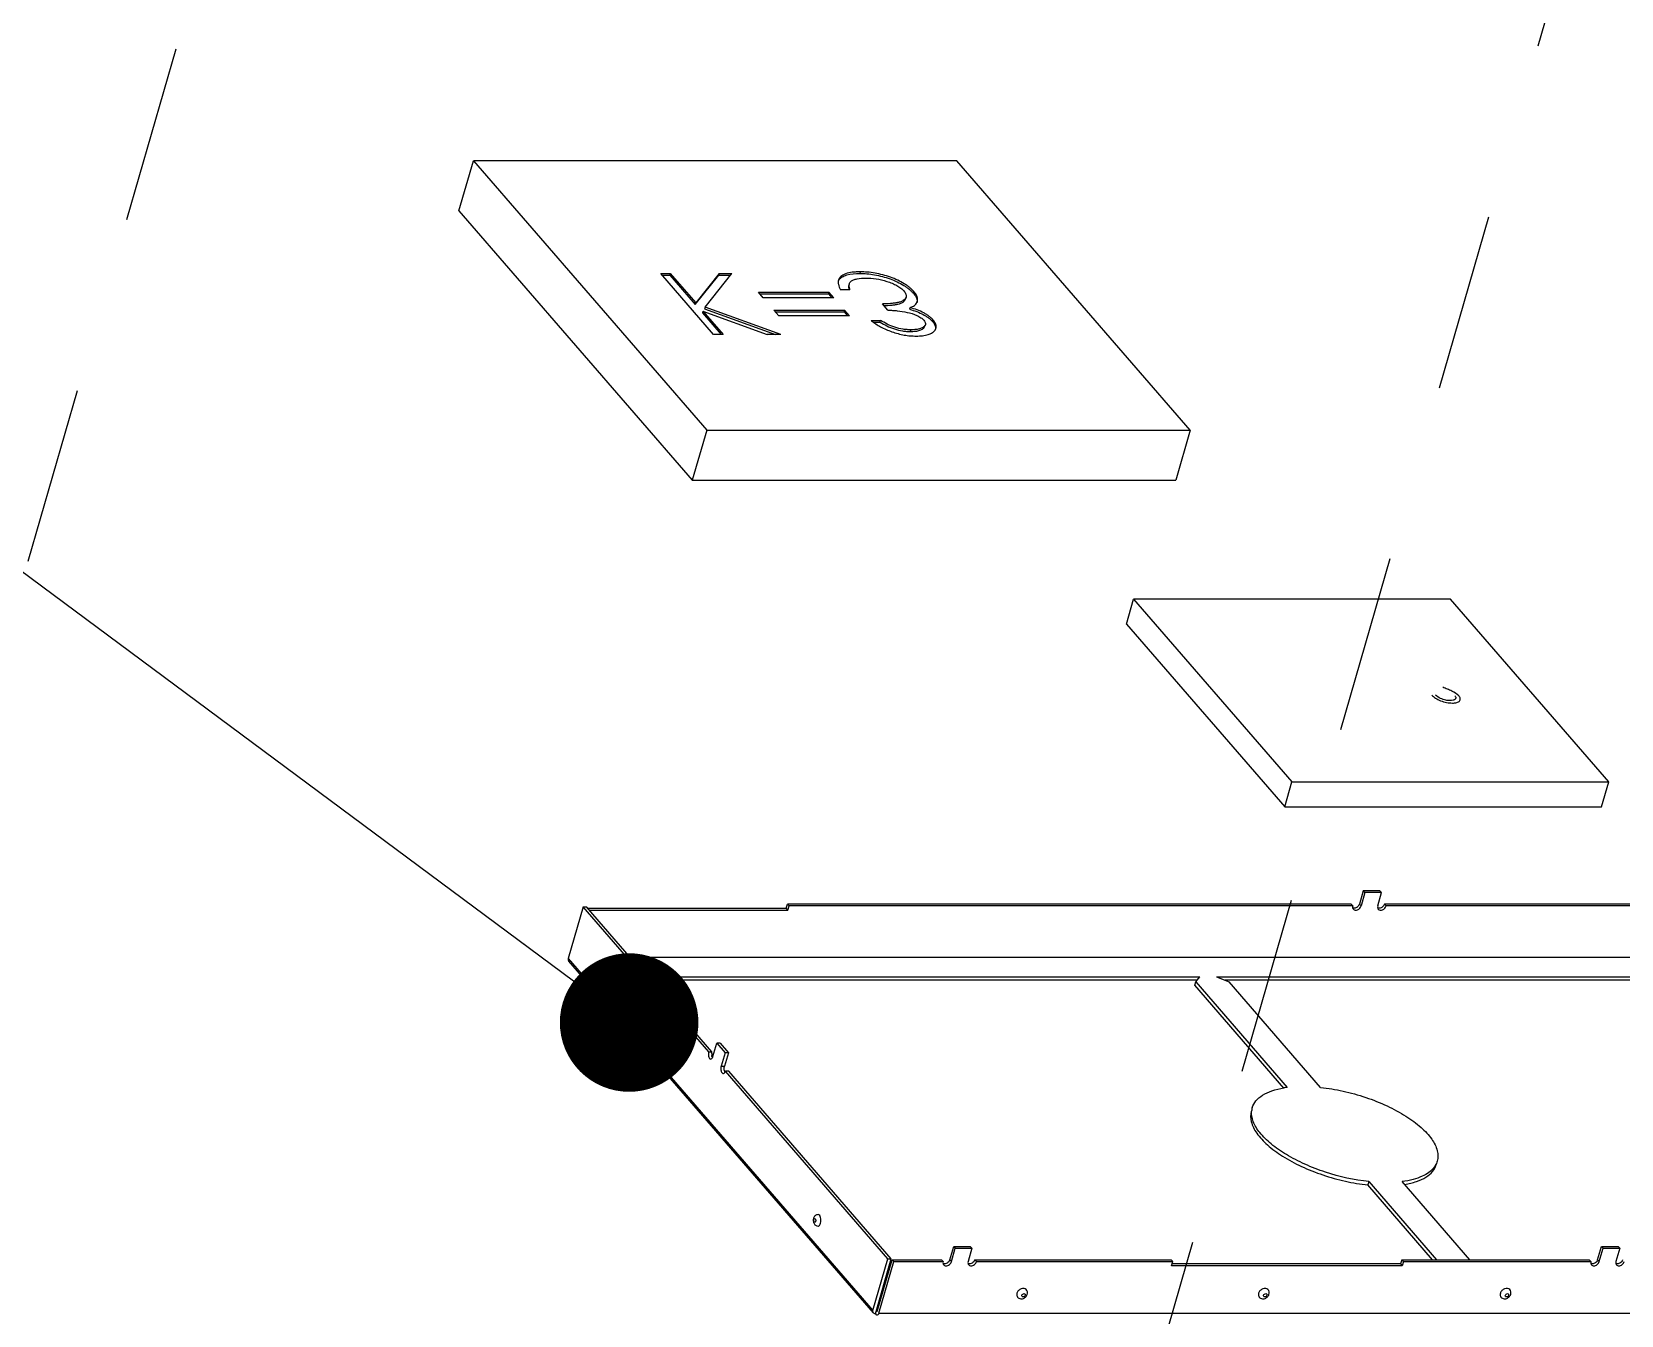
# Model space of a CAD drawing. Header units: millimetres. Extents: x -1 to 407, y -1 to 283.
# Drawn here: x 169.33 to 189.97, y 161.32 to 177.99 of the extents above; entities that cross this region are included whole.
import ezdxf

# ---------------------------------------------------------------- set-up
doc = ezdxf.new("R2010")
doc.units = ezdxf.units.MM
doc.header["$LTSCALE"] = 23.1
doc.linetypes.add('DASHED', pattern=[0.2, 0.1, -0.1])
doc.layers.get('0').update_dxf_attribs({"linetype": 'CONTINUOUS'})
doc.layers.add('001-PCB', color=7, linetype='CONTINUOUS')
doc.layers.add('0015-THERMAL-PAD', color=7, linetype='CONTINUOUS')
doc.styles.get("Standard").update_dxf_attribs({"font": 'txt', "width": 0.6})
doc.dimstyles.get("Standard").update_dxf_attribs({"dimtxt": 2.5, "dimasz": 1.8, "dimexe": 0.05, "dimexo": 0.0625, "dimtad": 1, "dimzin": 0, "dimdsep": 46, "dimtxsty": 'Standard', "dimcen": 0.09, "dimadec": 0, "dimazin": 0, "dimtol": 1, "dimtp": 0.01, "dimtm": 0.01, "dimtfac": 1, "dimtofl": 0, "dimtmove": 0, "dimatfit": 3, "dimfxl": 1, "dimtolj": 1, "dimtzin": 0, "dimarcsym": 0})

msp = doc.modelspace()

# ---------------------------------------------------------------- linework, layer by layer
at = {"color": 4, "linetype": 'DASHED'}
for p, q in [((167.997, 166.673), (176.604, 196.487)), ((181.204, 151.173), (189.915, 181.35))]:
    msp.add_line(p, q, dxfattribs=at)
at = {"layer": '001-PCB', "color": 7, "linetype": 'Continuous'}
for p, q in [((186.62, 166.833), (186.57, 166.66)), ((186.642, 166.808), (186.592, 166.635)), ((186.642, 166.808), (186.62, 166.833)), ((186.837, 166.833), (186.62, 166.833)), ((186.858, 166.808), (186.642, 166.808)), ((186.808, 166.635), (186.858, 166.808)), ((186.858, 166.808), (186.837, 166.833)), ((176.488, 166.622), (176.295, 165.951)), ((176.488, 166.622), (176.532, 166.622)), ((178.118, 164.74), (176.488, 166.622)), ((178.161, 164.74), (176.532, 166.622)), ((176.546, 166.606), (179.125, 166.606)), ((179.125, 166.606), (179.14, 166.66)), ((179.147, 166.581), (179.125, 166.606)), ((186.462, 166.66), (179.14, 166.66)), ((179.162, 166.635), (179.14, 166.66)), ((179.147, 166.581), (179.162, 166.635)), ((186.484, 166.635), (179.162, 166.635)), ((186.484, 166.635), (186.462, 166.66)), ((186.57, 166.66), (186.592, 166.635)), ((186.895, 166.66), (186.917, 166.635)), ((192.624, 166.66), (186.895, 166.66)), ((192.645, 166.635), (186.917, 166.635)), ((176.568, 166.581), (179.147, 166.581)), ((176.295, 165.951), (180.252, 161.382)), ((180.257, 161.349), (176.3, 165.918)), ((192.452, 165.964), (177.102, 165.964)), ((177.319, 165.714), (184.498, 165.714)), ((184.46, 165.67), (177.356, 165.67)), ((184.431, 165.608), (184.443, 165.651)), ((185.59, 164.27), (184.431, 165.608)), ((184.443, 165.651), (184.498, 165.714)), ((184.443, 165.651), (185.632, 164.279)), ((184.714, 165.714), (184.876, 165.651)), ((184.714, 165.714), (192.019, 165.714)), ((192.006, 165.67), (184.827, 165.67)), ((186.065, 164.279), (184.876, 165.651)), ((178.118, 164.74), (178.161, 164.74)), ((178.172, 164.678), (178.222, 164.851)), ((178.266, 164.851), (178.222, 164.851)), ((178.222, 164.851), (178.331, 164.726)), ((178.266, 164.851), (178.374, 164.726)), ((178.166, 164.665), (178.164, 164.671)), ((178.164, 164.659), (178.167, 164.665)), ((178.331, 164.726), (178.281, 164.553)), ((178.281, 164.553), (178.324, 164.553)), ((178.374, 164.726), (178.324, 164.553)), ((178.374, 164.726), (178.331, 164.726)), ((178.329, 164.477), (178.326, 164.484)), ((178.327, 164.472), (178.33, 164.477)), ((178.378, 164.49), (178.335, 164.49)), ((180.446, 162.053), (178.335, 164.49)), ((180.489, 162.053), (178.378, 164.49)), ((186.693, 163.054), (186.68, 163.011)), ((187.521, 162.04), (186.68, 163.011)), ((186.693, 163.054), (187.571, 162.04)), ((188.004, 162.04), (187.126, 163.054)), ((180.252, 161.382), (180.446, 162.053)), ((180.283, 161.338), (180.489, 162.053)), ((180.446, 162.053), (180.489, 162.053)), ((181.25, 162.04), (181.3, 162.213)), ((181.271, 162.015), (181.321, 162.188)), ((181.3, 162.213), (181.516, 162.213)), ((181.3, 162.213), (181.321, 162.188)), ((181.321, 162.188), (181.538, 162.188)), ((181.538, 162.188), (181.488, 162.015)), ((181.516, 162.213), (181.538, 162.188)), ((189.663, 162.04), (189.713, 162.213)), ((189.685, 162.015), (189.735, 162.188)), ((189.713, 162.213), (189.93, 162.213)), ((189.713, 162.213), (189.735, 162.188)), ((189.735, 162.188), (189.952, 162.188)), ((189.952, 162.188), (189.902, 162.015)), ((189.93, 162.213), (189.952, 162.188)), ((180.306, 161.369), (180.5, 162.04)), ((180.328, 161.344), (180.521, 162.015)), ((180.5, 162.04), (181.142, 162.04)), ((180.521, 162.015), (180.5, 162.04)), ((180.521, 162.015), (181.163, 162.015)), ((181.163, 162.015), (181.142, 162.04)), ((181.25, 162.04), (181.271, 162.015)), ((181.575, 162.04), (184.125, 162.04)), ((181.575, 162.04), (181.596, 162.015)), ((181.596, 162.015), (184.147, 162.015)), ((184.125, 162.04), (184.147, 162.015)), ((184.131, 161.961), (184.147, 162.015)), ((187.126, 161.961), (184.131, 161.961)), ((187.104, 161.986), (184.139, 161.986)), ((187.12, 162.04), (187.104, 161.986)), ((187.104, 161.986), (187.126, 161.961)), ((187.12, 162.04), (189.555, 162.04)), ((187.12, 162.04), (187.141, 162.015)), ((187.141, 162.015), (187.126, 161.961)), ((187.141, 162.015), (189.577, 162.015)), ((189.577, 162.015), (189.555, 162.04)), ((189.663, 162.04), (189.685, 162.015)), ((180.414, 161.744), (180.403, 161.757)), ((180.283, 161.338), (180.294, 161.326)), ((180.295, 161.382), (180.306, 161.369)), ((180.328, 161.344), (196.452, 161.344))]:
    msp.add_line(p, q, dxfattribs=at)
for centre, radius, start, end in [((177.191, 165.301), 0.096, 182.3339, 190.8071), ((178.28, 164.709), 0.123, 176.2777, 187.5698), ((185.788, 163.078), 1.211, 98.5044, 99.5839), ((185.797, 163.019), 1.271, 97.4731, 98.5049), ((185.406, 163.947), 0.238, 163.9471, 174.3165), ((179.573, 162.551), 0.096, 182.3339, 190.8071), ((181.197, 161.997), 0.0351, 215.8798, 220.837), ((181.521, 161.997), 0.0351, 215.8798, 220.837), ((189.61, 161.997), 0.0351, 215.8798, 220.837), ((189.935, 161.997), 0.0351, 215.8798, 220.837)]:
    msp.add_arc(centre, radius, start, end, dxfattribs=at)
for points in [[(186.484, 166.635), (186.482, 166.627), (186.481, 166.619), (186.482, 166.611)], [(186.482, 166.611), (186.484, 166.605), (186.486, 166.599), (186.491, 166.594)], [(186.808, 166.635), (186.806, 166.627), (186.806, 166.619), (186.807, 166.611)], [(186.807, 166.611), (186.808, 166.605), (186.811, 166.599), (186.815, 166.594)], [(186.862, 166.617), (186.855, 166.613), (186.847, 166.609), (186.838, 166.607)], [(177.099, 165.328), (177.096, 165.318), (177.095, 165.307), (177.095, 165.297)], [(177.097, 165.283), (177.098, 165.278), (177.099, 165.272), (177.101, 165.267)], [(177.125, 165.289), (177.124, 165.285), (177.123, 165.282), (177.12, 165.279)], [(177.125, 165.314), (177.126, 165.31), (177.127, 165.306), (177.127, 165.301)], [(177.127, 165.301), (177.127, 165.297), (177.126, 165.293), (177.125, 165.289)], [(178.158, 164.717), (178.158, 164.725), (178.159, 164.733), (178.161, 164.74)], [(178.164, 164.671), (178.161, 164.678), (178.159, 164.686), (178.158, 164.693)], [(178.167, 164.665), (178.169, 164.669), (178.171, 164.673), (178.172, 164.678)], [(178.326, 164.484), (178.323, 164.491), (178.322, 164.498), (178.321, 164.505)], [(178.33, 164.477), (178.332, 164.481), (178.333, 164.486), (178.335, 164.49)], [(179.48, 162.578), (179.477, 162.568), (179.476, 162.557), (179.477, 162.547)], [(179.478, 162.533), (179.479, 162.528), (179.481, 162.522), (179.483, 162.517)], [(179.507, 162.539), (179.506, 162.535), (179.504, 162.532), (179.502, 162.529)], [(179.507, 162.564), (179.508, 162.56), (179.508, 162.556), (179.508, 162.551)], [(179.508, 162.551), (179.508, 162.547), (179.508, 162.543), (179.507, 162.539)], [(181.163, 162.015), (181.161, 162.007), (181.16, 161.998), (181.162, 161.989)], [(181.162, 161.989), (181.163, 161.985), (181.165, 161.981), (181.168, 161.977)], [(181.18, 161.986), (181.174, 161.986), (181.168, 161.987), (181.163, 161.989)], [(181.17, 161.974), (181.173, 161.971), (181.178, 161.967), (181.182, 161.965)], [(181.202, 161.99), (181.195, 161.988), (181.188, 161.986), (181.18, 161.986)], [(181.182, 161.965), (181.188, 161.962), (181.195, 161.961), (181.202, 161.961)], [(181.488, 162.015), (181.486, 162.007), (181.485, 161.998), (181.487, 161.989)], [(181.487, 161.989), (181.488, 161.985), (181.49, 161.981), (181.493, 161.977)], [(181.505, 161.986), (181.499, 161.986), (181.493, 161.987), (181.488, 161.989)], [(181.495, 161.974), (181.498, 161.971), (181.502, 161.967), (181.507, 161.965)], [(181.527, 161.99), (181.52, 161.988), (181.512, 161.986), (181.505, 161.986)], [(181.507, 161.965), (181.513, 161.962), (181.52, 161.961), (181.526, 161.961)], [(189.577, 162.015), (189.574, 162.007), (189.574, 161.998), (189.576, 161.989)], [(189.594, 161.986), (189.588, 161.986), (189.582, 161.987), (189.576, 161.989)], [(189.576, 161.989), (189.577, 161.985), (189.579, 161.981), (189.582, 161.977)], [(189.584, 161.974), (189.587, 161.971), (189.591, 161.967), (189.596, 161.965)], [(189.616, 161.99), (189.609, 161.988), (189.601, 161.986), (189.594, 161.986)], [(189.596, 161.965), (189.602, 161.962), (189.609, 161.961), (189.615, 161.961)], [(189.902, 162.015), (189.899, 162.007), (189.899, 161.998), (189.901, 161.989)], [(189.918, 161.986), (189.913, 161.986), (189.907, 161.987), (189.901, 161.989)], [(189.901, 161.989), (189.902, 161.985), (189.904, 161.981), (189.907, 161.977)], [(189.908, 161.974), (189.912, 161.971), (189.916, 161.967), (189.92, 161.965)], [(189.941, 161.99), (189.934, 161.988), (189.926, 161.986), (189.918, 161.986)], [(189.92, 161.965), (189.927, 161.962), (189.933, 161.961), (189.94, 161.961)], [(182.217, 161.542), (182.229, 161.548), (182.239, 161.558), (182.247, 161.57)], [(182.247, 161.57), (182.251, 161.576), (182.254, 161.583), (182.256, 161.59)], [(185.356, 161.542), (185.368, 161.548), (185.379, 161.558), (185.386, 161.57)], [(185.386, 161.57), (185.39, 161.576), (185.393, 161.583), (185.395, 161.59)], [(188.495, 161.542), (188.507, 161.548), (188.518, 161.558), (188.525, 161.57)], [(188.525, 161.57), (188.529, 161.576), (188.533, 161.583), (188.535, 161.59)], [(180.267, 161.342), (180.263, 161.343), (180.26, 161.346), (180.257, 161.349)], [(180.283, 161.338), (180.277, 161.338), (180.272, 161.339), (180.267, 161.342)]]:
    msp.add_open_spline(points, degree=3, dxfattribs=at)
for points, knots in [([(186.538, 166.617), (186.533, 166.615), (186.516, 166.606), (186.494, 166.604), (186.482, 166.61)], [0, 0, 0, 0, 0.277158, 1, 1, 1, 1]), ([(186.491, 166.594), (186.497, 166.587), (186.516, 166.578), (186.548, 166.584), (186.576, 166.604), (186.589, 166.624), (186.592, 166.635)], [0, 0, 0, 0, 0.212796, 0.461019, 0.735067, 1, 1, 1, 1]), ([(186.57, 166.66), (186.569, 166.656), (186.562, 166.639), (186.549, 166.625), (186.538, 166.617)], [0, 0, 0, 0, 0.239582, 1, 1, 1, 1]), ([(186.838, 166.607), (186.835, 166.607), (186.825, 166.605), (186.814, 166.606), (186.807, 166.61)], [0, 0, 0, 0, 0.267913, 1, 1, 1, 1]), ([(186.815, 166.594), (186.821, 166.587), (186.841, 166.578), (186.873, 166.584), (186.901, 166.604), (186.914, 166.624), (186.917, 166.635)], [0, 0, 0, 0, 0.212796, 0.461019, 0.735067, 1, 1, 1, 1]), ([(186.895, 166.66), (186.894, 166.656), (186.887, 166.639), (186.874, 166.625), (186.862, 166.617)], [0, 0, 0, 0, 0.239582, 1, 1, 1, 1]), ([(176.295, 165.951), (176.294, 165.948), (176.291, 165.937), (176.295, 165.925), (176.3, 165.919)], [0, 0, 0, 0, 0.275127, 1, 1, 1, 1]), ([(177.157, 165.376), (177.144, 165.376), (177.116, 165.365), (177.102, 165.34), (177.099, 165.328)], [0, 0, 0, 0, 0.50033, 1, 1, 1, 1]), ([(177.19, 165.264), (177.193, 165.276), (177.196, 165.302), (177.193, 165.341), (177.174, 165.376), (177.157, 165.376)], [0, 0, 0, 0, 0.3021, 0.604025, 1, 1, 1, 1]), ([(177.108, 165.279), (177.104, 165.284), (177.101, 165.296), (177.102, 165.308), (177.103, 165.314)], [0, 0, 0, 0, 0.460398, 1, 1, 1, 1]), ([(177.101, 165.267), (177.106, 165.256), (177.12, 165.235), (177.145, 165.226), (177.157, 165.226)], [0, 0, 0, 0, 0.498589, 1, 1, 1, 1]), ([(177.103, 165.314), (177.105, 165.319), (177.114, 165.333), (177.123, 165.319), (177.125, 165.314)], [0, 0, 0, 0, 0.501114, 1, 1, 1, 1]), ([(177.12, 165.279), (177.119, 165.278), (177.114, 165.275), (177.109, 165.278), (177.108, 165.279)], [0, 0, 0, 0, 0.499863, 1, 1, 1, 1]), ([(177.157, 165.226), (177.161, 165.226), (177.178, 165.231), (177.186, 165.25), (177.19, 165.264)], [0, 0, 0, 0, 0.193914, 1, 1, 1, 1]), ([(178.118, 164.74), (178.114, 164.725), (178.112, 164.695), (178.121, 164.665), (178.13, 164.655)], [0, 0, 0, 0, 0.539017, 1, 1, 1, 1]), ([(178.13, 164.655), (178.131, 164.654), (178.135, 164.649), (178.141, 164.647), (178.145, 164.647)], [0, 0, 0, 0, 0.284683, 1, 1, 1, 1]), ([(178.145, 164.647), (178.147, 164.647), (178.155, 164.648), (178.161, 164.654), (178.164, 164.659)], [0, 0, 0, 0, 0.218812, 1, 1, 1, 1]), ([(178.281, 164.553), (178.276, 164.538), (178.275, 164.508), (178.283, 164.478), (178.292, 164.467)], [0, 0, 0, 0, 0.539017, 1, 1, 1, 1]), ([(178.321, 164.505), (178.319, 164.517), (178.319, 164.534), (178.323, 164.549), (178.324, 164.553)], [0, 0, 0, 0, 0.760598, 1, 1, 1, 1]), ([(178.292, 164.467), (178.293, 164.466), (178.297, 164.462), (178.303, 164.459), (178.308, 164.459)], [0, 0, 0, 0, 0.284683, 1, 1, 1, 1]), ([(178.308, 164.459), (178.309, 164.459), (178.317, 164.46), (178.323, 164.467), (178.327, 164.472)], [0, 0, 0, 0, 0.218812, 1, 1, 1, 1]), ([(185.178, 164.013), (185.187, 164.045), (185.223, 164.11), (185.315, 164.185), (185.439, 164.241), (185.535, 164.263), (185.587, 164.272)], [0, 0, 0, 0, 0.198683, 0.422846, 0.688125, 1, 1, 1, 1]), ([(186.065, 164.279), (186.163, 164.268), (186.361, 164.235), (186.651, 164.154), (186.925, 164.045), (187.168, 163.915), (187.365, 163.772), (187.508, 163.621), (187.589, 163.469), (187.592, 163.363), (187.58, 163.32)], [0, 0, 0, 0, 0.153459, 0.311313, 0.465979, 0.610131, 0.737552, 0.844114, 0.929457, 1, 1, 1, 1]), ([(185.165, 163.97), (185.153, 163.926), (185.156, 163.82), (185.237, 163.668), (185.38, 163.518), (185.578, 163.374), (185.82, 163.244), (186.094, 163.136), (186.384, 163.055), (186.582, 163.021), (186.68, 163.011)], [0, 0, 0, 0, 0.070543, 0.155887, 0.262449, 0.389869, 0.53402, 0.688686, 0.846541, 1, 1, 1, 1]), ([(186.693, 163.054), (186.502, 163.074), (186.218, 163.138), (185.864, 163.274), (185.626, 163.396), (185.428, 163.532), (185.279, 163.676), (185.185, 163.821), (185.165, 163.925), (185.17, 163.971)], [0, 0, 0, 0, 0.304957, 0.45743, 0.600792, 0.729233, 0.838581, 0.927553, 1, 1, 1, 1]), ([(187.58, 163.32), (187.574, 163.3), (187.563, 163.275), (187.548, 163.252), (187.544, 163.246)], [0, 0, 0, 0, 0.744489, 1, 1, 1, 1]), ([(187.544, 163.246), (187.505, 163.191), (187.41, 163.127), (187.262, 163.077), (187.173, 163.06), (187.126, 163.054)], [0, 0, 0, 0, 0.428158, 0.695488, 1, 1, 1, 1]), ([(187.158, 163.017), (187.21, 163.026), (187.306, 163.049), (187.431, 163.105), (187.522, 163.179), (187.558, 163.244), (187.567, 163.276)], [0, 0, 0, 0, 0.311873, 0.577153, 0.801316, 1, 1, 1, 1]), ([(179.539, 162.626), (179.526, 162.626), (179.498, 162.615), (179.484, 162.59), (179.48, 162.578)], [0, 0, 0, 0, 0.50033, 1, 1, 1, 1]), ([(179.49, 162.529), (179.486, 162.534), (179.483, 162.546), (179.483, 162.558), (179.485, 162.564)], [0, 0, 0, 0, 0.460398, 1, 1, 1, 1]), ([(179.483, 162.517), (179.487, 162.506), (179.502, 162.485), (179.527, 162.476), (179.539, 162.476)], [0, 0, 0, 0, 0.498589, 1, 1, 1, 1]), ([(179.485, 162.564), (179.486, 162.569), (179.496, 162.583), (179.505, 162.569), (179.507, 162.564)], [0, 0, 0, 0, 0.501114, 1, 1, 1, 1]), ([(179.502, 162.529), (179.5, 162.528), (179.496, 162.525), (179.491, 162.528), (179.49, 162.529)], [0, 0, 0, 0, 0.499863, 1, 1, 1, 1]), ([(179.571, 162.514), (179.575, 162.526), (179.578, 162.552), (179.574, 162.591), (179.556, 162.626), (179.539, 162.626)], [0, 0, 0, 0, 0.3021, 0.604025, 1, 1, 1, 1]), ([(179.539, 162.476), (179.542, 162.476), (179.56, 162.481), (179.568, 162.5), (179.571, 162.514)], [0, 0, 0, 0, 0.193914, 1, 1, 1, 1]), ([(181.25, 162.04), (181.248, 162.035), (181.239, 162.013), (181.219, 161.997), (181.202, 161.99)], [0, 0, 0, 0, 0.242756, 1, 1, 1, 1]), ([(181.202, 161.961), (181.217, 161.961), (181.248, 161.974), (181.267, 162), (181.271, 162.015)], [0, 0, 0, 0, 0.494087, 1, 1, 1, 1]), ([(181.526, 161.961), (181.542, 161.961), (181.572, 161.974), (181.592, 162), (181.596, 162.015)], [0, 0, 0, 0, 0.494087, 1, 1, 1, 1]), ([(181.575, 162.04), (181.573, 162.035), (181.563, 162.013), (181.544, 161.997), (181.527, 161.99)], [0, 0, 0, 0, 0.242756, 1, 1, 1, 1]), ([(189.615, 161.961), (189.631, 161.961), (189.661, 161.974), (189.681, 162), (189.685, 162.015)], [0, 0, 0, 0, 0.494087, 1, 1, 1, 1]), ([(189.663, 162.04), (189.662, 162.035), (189.652, 162.013), (189.632, 161.997), (189.616, 161.99)], [0, 0, 0, 0, 0.242756, 1, 1, 1, 1]), ([(189.94, 161.961), (189.955, 161.961), (189.986, 161.974), (190.006, 162), (190.01, 162.015)], [0, 0, 0, 0, 0.494087, 1, 1, 1, 1]), ([(189.988, 162.04), (189.987, 162.035), (189.977, 162.013), (189.957, 161.997), (189.941, 161.99)], [0, 0, 0, 0, 0.242756, 1, 1, 1, 1]), ([(182.243, 161.653), (182.236, 161.661), (182.212, 161.672), (182.174, 161.665), (182.14, 161.641), (182.125, 161.617), (182.121, 161.604)], [0, 0, 0, 0, 0.21281, 0.460999, 0.735116, 1, 1, 1, 1]), ([(182.256, 161.59), (182.259, 161.601), (182.26, 161.624), (182.25, 161.645), (182.243, 161.653)], [0, 0, 0, 0, 0.500979, 1, 1, 1, 1]), ([(185.382, 161.653), (185.375, 161.661), (185.352, 161.672), (185.313, 161.665), (185.279, 161.641), (185.264, 161.617), (185.261, 161.604)], [0, 0, 0, 0, 0.21281, 0.460999, 0.735116, 1, 1, 1, 1]), ([(185.395, 161.59), (185.398, 161.601), (185.4, 161.624), (185.39, 161.645), (185.382, 161.653)], [0, 0, 0, 0, 0.500979, 1, 1, 1, 1]), ([(188.522, 161.653), (188.515, 161.661), (188.491, 161.672), (188.453, 161.665), (188.419, 161.641), (188.404, 161.617), (188.4, 161.604)], [0, 0, 0, 0, 0.21281, 0.460999, 0.735116, 1, 1, 1, 1]), ([(188.535, 161.59), (188.538, 161.601), (188.539, 161.624), (188.529, 161.645), (188.522, 161.653)], [0, 0, 0, 0, 0.500979, 1, 1, 1, 1]), ([(182.121, 161.604), (182.119, 161.595), (182.117, 161.578), (182.124, 161.561), (182.13, 161.555)], [0, 0, 0, 0, 0.526567, 1, 1, 1, 1]), ([(182.13, 161.555), (182.14, 161.543), (182.17, 161.527), (182.203, 161.534), (182.217, 161.542)], [0, 0, 0, 0, 0.496792, 1, 1, 1, 1]), ([(182.23, 161.579), (182.228, 161.573), (182.22, 161.562), (182.203, 161.555), (182.186, 161.562), (182.185, 161.574), (182.186, 161.579)], [0, 0, 0, 0, 0.278072, 0.549468, 0.770703, 1, 1, 1, 1]), ([(182.186, 161.579), (182.188, 161.585), (182.196, 161.595), (182.213, 161.603), (182.23, 161.596), (182.231, 161.584), (182.23, 161.579)], [0, 0, 0, 0, 0.278072, 0.549468, 0.770703, 1, 1, 1, 1]), ([(185.261, 161.604), (185.258, 161.595), (185.256, 161.578), (185.264, 161.561), (185.269, 161.555)], [0, 0, 0, 0, 0.526567, 1, 1, 1, 1]), ([(185.269, 161.555), (185.279, 161.543), (185.309, 161.527), (185.342, 161.534), (185.356, 161.542)], [0, 0, 0, 0, 0.496792, 1, 1, 1, 1]), ([(185.369, 161.579), (185.367, 161.573), (185.359, 161.562), (185.343, 161.555), (185.325, 161.562), (185.324, 161.574), (185.326, 161.579)], [0, 0, 0, 0, 0.278072, 0.549468, 0.770703, 1, 1, 1, 1]), ([(185.326, 161.579), (185.327, 161.585), (185.335, 161.595), (185.352, 161.603), (185.37, 161.596), (185.37, 161.584), (185.369, 161.579)], [0, 0, 0, 0, 0.278072, 0.549468, 0.770703, 1, 1, 1, 1]), ([(188.4, 161.604), (188.398, 161.595), (188.396, 161.578), (188.403, 161.561), (188.408, 161.555)], [0, 0, 0, 0, 0.526567, 1, 1, 1, 1]), ([(188.408, 161.555), (188.418, 161.543), (188.449, 161.527), (188.482, 161.534), (188.495, 161.542)], [0, 0, 0, 0, 0.496792, 1, 1, 1, 1]), ([(188.508, 161.579), (188.507, 161.573), (188.499, 161.562), (188.482, 161.555), (188.464, 161.562), (188.464, 161.574), (188.465, 161.579)], [0, 0, 0, 0, 0.278072, 0.549468, 0.770703, 1, 1, 1, 1]), ([(188.465, 161.579), (188.467, 161.585), (188.475, 161.595), (188.491, 161.603), (188.509, 161.596), (188.51, 161.584), (188.508, 161.579)], [0, 0, 0, 0, 0.278072, 0.549468, 0.770703, 1, 1, 1, 1]), ([(180.257, 161.349), (180.256, 161.351), (180.249, 161.361), (180.25, 161.373), (180.252, 161.382)], [0, 0, 0, 0, 0.236479, 1, 1, 1, 1]), ([(180.306, 161.319), (180.303, 161.319), (180.298, 161.321), (180.294, 161.325), (180.294, 161.326)], [0, 0, 0, 0, 0.715317, 1, 1, 1, 1]), ([(180.328, 161.344), (180.327, 161.341), (180.323, 161.33), (180.314, 161.319), (180.306, 161.319)], [0, 0, 0, 0, 0.325485, 1, 1, 1, 1])]:
    msp.add_open_spline(points, degree=3, knots=knots, dxfattribs=at)
at = {"layer": '0015-THERMAL-PAD', "color": 7, "linetype": 'Continuous'}
for p, q in [((174.874, 175.666), (175.062, 176.315)), ((175.062, 176.315), (178.093, 172.815)), ((181.34, 176.315), (175.062, 176.315)), ((184.371, 172.815), (181.34, 176.315)), ((174.874, 175.666), (177.905, 172.166)), ((178.182, 174.058), (177.495, 174.852)), ((177.495, 174.852), (177.618, 174.852)), ((177.618, 174.852), (177.612, 174.83)), ((177.618, 174.852), (177.95, 174.468)), ((178.256, 174.852), (177.95, 174.468)), ((178.071, 174.414), (178.42, 174.852)), ((178.256, 174.852), (178.249, 174.83)), ((178.256, 174.852), (178.42, 174.852)), ((180.086, 174.872), (180.08, 174.85)), ((177.513, 174.83), (177.612, 174.83)), ((177.612, 174.83), (177.944, 174.447)), ((177.944, 174.447), (178.249, 174.83)), ((178.249, 174.83), (178.403, 174.83)), ((179.939, 174.694), (179.945, 174.716)), ((177.95, 174.468), (177.944, 174.447)), ((178.825, 174.536), (178.764, 174.607)), ((178.764, 174.607), (179.68, 174.607)), ((178.782, 174.586), (179.674, 174.586)), ((179.742, 174.536), (178.825, 174.536)), ((179.68, 174.607), (179.674, 174.586)), ((179.674, 174.586), (179.717, 174.536)), ((179.68, 174.607), (179.742, 174.536)), ((179.953, 174.638), (179.83, 174.638)), ((180.447, 174.373), (180.376, 174.455)), ((180.681, 174.542), (180.674, 174.521)), ((180.783, 174.616), (180.777, 174.594)), ((180.823, 174.475), (180.828, 174.488)), ((178.044, 174.36), (178.037, 174.338)), ((178.037, 174.338), (178.28, 174.058)), ((178.044, 174.36), (178.879, 174.058)), ((178.044, 174.36), (178.305, 174.058)), ((178.071, 174.414), (178.064, 174.392)), ((178.064, 174.392), (178.988, 174.058)), ((179.055, 174.058), (178.071, 174.414)), ((179.028, 174.302), (178.966, 174.373)), ((178.966, 174.373), (179.883, 174.373)), ((178.985, 174.352), (179.877, 174.352)), ((179.945, 174.302), (179.028, 174.302)), ((179.883, 174.373), (179.877, 174.352)), ((179.877, 174.352), (179.92, 174.302)), ((179.883, 174.373), (179.945, 174.302)), ((180.227, 174.241), (180.35, 174.241)), ((180.227, 174.241), (180.232, 174.236)), ((180.344, 174.219), (180.35, 174.241)), ((180.733, 174.407), (180.727, 174.385)), ((181.035, 174.244), (181.029, 174.222)), ((178.305, 174.058), (178.182, 174.058)), ((179.055, 174.058), (178.879, 174.058)), ((180.257, 174.219), (180.344, 174.219)), ((180.743, 174.119), (180.737, 174.097)), ((180.932, 174.186), (180.926, 174.164)), ((178.093, 172.815), (177.905, 172.166)), ((178.093, 172.815), (184.371, 172.815)), ((184.371, 172.815), (184.184, 172.166)), ((177.905, 172.166), (184.184, 172.166)), ((183.544, 170.297), (183.637, 170.622)), ((183.637, 170.622), (185.694, 168.247)), ((187.751, 170.622), (183.637, 170.622)), ((189.808, 168.247), (187.751, 170.622)), ((183.544, 170.297), (185.6, 167.922)), ((185.6, 167.922), (185.694, 168.247)), ((185.694, 168.247), (189.808, 168.247)), ((189.714, 167.922), (189.808, 168.247)), ((185.6, 167.922), (189.714, 167.922))]:
    msp.add_line(p, q, dxfattribs=at)
for centre, radius, start, end in [((179.893, 174.714), 0.0989, 146.0689, 157.0992), ((180.983, 174.138), 0.0835, 353.9206, 359.0833)]:
    msp.add_arc(centre, radius, start, end, dxfattribs=at)
for points, knots in [([(180.086, 174.872), (180.068, 174.872), (180.033, 174.871), (179.97, 174.865), (179.911, 174.854), (179.863, 174.832), (179.835, 174.813), (179.815, 174.79), (179.807, 174.772), (179.804, 174.764)], [0, 0, 0, 0, 0.167005, 0.324328, 0.601144, 0.718156, 0.821405, 0.913776, 1, 1, 1, 1]), ([(179.811, 174.769), (179.821, 174.784), (179.852, 174.81), (179.943, 174.846), (180.023, 174.849), (180.08, 174.85)], [0, 0, 0, 0, 0.184851, 0.413328, 1, 1, 1, 1]), ([(180.08, 174.85), (180.111, 174.85), (180.175, 174.848), (180.274, 174.834), (180.374, 174.812), (180.473, 174.782), (180.566, 174.743), (180.637, 174.705), (180.688, 174.672), (180.722, 174.647), (180.752, 174.621), (180.769, 174.603), (180.777, 174.594)], [0, 0, 0, 0, 0.123219, 0.254256, 0.390254, 0.527331, 0.660728, 0.786533, 0.845345, 0.900974, 0.952401, 1, 1, 1, 1]), ([(180.783, 174.616), (180.775, 174.625), (180.758, 174.643), (180.728, 174.669), (180.694, 174.694), (180.643, 174.727), (180.572, 174.765), (180.479, 174.804), (180.38, 174.834), (180.28, 174.856), (180.182, 174.869), (180.117, 174.871), (180.086, 174.872)], [0, 0, 0, 0, 0.047599, 0.099026, 0.154655, 0.213467, 0.339272, 0.472669, 0.609746, 0.745744, 0.876781, 1, 1, 1, 1]), ([(179.8, 174.734), (179.8, 174.726), (179.804, 174.692), (179.818, 174.661), (179.83, 174.638)], [0, 0, 0, 0, 0.228999, 1, 1, 1, 1]), ([(179.939, 174.694), (179.937, 174.69), (179.934, 174.671), (179.937, 174.652), (179.94, 174.638)], [0, 0, 0, 0, 0.240335, 1, 1, 1, 1]), ([(179.953, 174.638), (179.949, 174.651), (179.943, 174.67), (179.942, 174.697), (179.943, 174.71), (179.945, 174.716)], [0, 0, 0, 0, 0.523954, 0.766048, 1, 1, 1, 1]), ([(179.945, 174.716), (179.947, 174.722), (179.952, 174.734), (179.961, 174.743), (179.966, 174.748)], [0, 0, 0, 0, 0.48132, 1, 1, 1, 1]), ([(179.966, 174.748), (179.971, 174.751), (179.982, 174.759), (180.008, 174.771), (180.067, 174.788), (180.121, 174.79), (180.159, 174.79)], [0, 0, 0, 0, 0.094221, 0.19723, 0.433115, 1, 1, 1, 1]), ([(180.159, 174.79), (180.203, 174.79), (180.296, 174.785), (180.411, 174.757), (180.5, 174.724), (180.562, 174.695), (180.606, 174.666), (180.636, 174.642), (180.648, 174.629), (180.654, 174.623)], [0, 0, 0, 0, 0.24992, 0.5202, 0.655078, 0.784012, 0.900471, 0.952716, 1, 1, 1, 1]), ([(180.681, 174.542), (180.678, 174.534), (180.669, 174.516), (180.645, 174.496), (180.611, 174.481), (180.571, 174.47), (180.526, 174.464), (180.461, 174.458), (180.41, 174.456), (180.376, 174.455)], [0, 0, 0, 0, 0.081481, 0.173074, 0.281707, 0.407008, 0.546602, 0.69329, 1, 1, 1, 1]), ([(180.395, 174.434), (180.426, 174.435), (180.473, 174.437), (180.534, 174.444), (180.575, 174.451), (180.612, 174.462), (180.642, 174.477), (180.664, 174.496), (180.672, 174.513), (180.674, 174.521)], [0, 0, 0, 0, 0.308444, 0.455356, 0.594203, 0.717899, 0.825717, 0.917399, 1, 1, 1, 1]), ([(180.654, 174.623), (180.664, 174.61), (180.682, 174.586), (180.684, 174.555), (180.681, 174.542)], [0, 0, 0, 0, 0.56196, 1, 1, 1, 1]), ([(180.733, 174.407), (180.744, 174.411), (180.764, 174.418), (180.79, 174.434), (180.811, 174.452), (180.82, 174.467), (180.823, 174.475)], [0, 0, 0, 0, 0.293417, 0.554997, 0.787383, 1, 1, 1, 1]), ([(180.777, 174.594), (180.784, 174.586), (180.8, 174.567), (180.818, 174.534), (180.825, 174.508), (180.825, 174.496)], [0, 0, 0, 0, 0.288121, 0.671006, 1, 1, 1, 1]), ([(180.828, 174.488), (180.834, 174.508), (180.829, 174.558), (180.8, 174.595), (180.783, 174.616)], [0, 0, 0, 0, 0.437576, 1, 1, 1, 1]), ([(180.232, 174.236), (180.27, 174.207), (180.354, 174.152), (180.472, 174.1), (180.577, 174.068), (180.657, 174.05), (180.723, 174.041), (180.775, 174.038), (180.8, 174.038), (180.812, 174.037)], [0, 0, 0, 0, 0.22772, 0.48457, 0.618593, 0.7515, 0.879461, 0.940833, 1, 1, 1, 1]), ([(180.743, 174.119), (180.727, 174.119), (180.693, 174.12), (180.623, 174.128), (180.536, 174.148), (180.438, 174.189), (180.378, 174.224), (180.35, 174.241)], [0, 0, 0, 0, 0.118104, 0.242909, 0.504646, 0.761438, 1, 1, 1, 1]), ([(180.447, 174.373), (180.467, 174.373), (180.507, 174.372), (180.59, 174.365), (180.697, 174.348), (180.791, 174.321), (180.849, 174.292), (180.874, 174.277), (180.895, 174.261), (180.907, 174.249), (180.912, 174.243)], [0, 0, 0, 0, 0.119763, 0.244902, 0.507359, 0.775423, 0.838642, 0.898085, 0.952004, 1, 1, 1, 1]), ([(180.727, 174.385), (180.758, 174.376), (180.819, 174.357), (180.891, 174.325), (180.943, 174.295), (180.976, 174.272), (181.005, 174.248), (181.021, 174.23), (181.029, 174.222)], [0, 0, 0, 0, 0.281296, 0.551559, 0.677484, 0.794826, 0.90213, 1, 1, 1, 1]), ([(181.035, 174.244), (181.027, 174.252), (181.011, 174.269), (180.983, 174.294), (180.949, 174.317), (180.897, 174.347), (180.826, 174.379), (180.764, 174.398), (180.733, 174.407)], [0, 0, 0, 0, 0.09787, 0.205174, 0.322516, 0.448441, 0.718704, 1, 1, 1, 1]), ([(180.912, 174.243), (180.919, 174.234), (180.932, 174.217), (180.934, 174.195), (180.932, 174.186)], [0, 0, 0, 0, 0.561756, 1, 1, 1, 1]), ([(181.069, 174.137), (181.074, 174.154), (181.072, 174.182), (181.056, 174.217), (181.042, 174.235), (181.035, 174.244)], [0, 0, 0, 0, 0.438228, 0.698759, 1, 1, 1, 1]), ([(180.344, 174.219), (180.372, 174.202), (180.432, 174.168), (180.529, 174.127), (180.617, 174.106), (180.687, 174.098), (180.721, 174.097), (180.737, 174.097)], [0, 0, 0, 0, 0.238562, 0.495354, 0.757091, 0.881896, 1, 1, 1, 1]), ([(180.737, 174.097), (180.76, 174.097), (180.802, 174.099), (180.859, 174.109), (180.902, 174.13), (180.922, 174.152), (180.926, 174.164)], [0, 0, 0, 0, 0.321587, 0.600276, 0.822607, 1, 1, 1, 1]), ([(180.932, 174.186), (180.928, 174.174), (180.908, 174.151), (180.865, 174.131), (180.808, 174.121), (180.766, 174.119), (180.743, 174.119)], [0, 0, 0, 0, 0.177393, 0.399723, 0.678412, 1, 1, 1, 1]), ([(180.812, 174.037), (180.84, 174.038), (180.893, 174.04), (180.964, 174.054), (181.022, 174.077), (181.051, 174.102), (181.06, 174.116)], [0, 0, 0, 0, 0.313256, 0.585456, 0.81434, 1, 1, 1, 1]), ([(181.029, 174.222), (181.04, 174.208), (181.059, 174.183), (181.066, 174.15), (181.066, 174.136)], [0, 0, 0, 0, 0.553981, 1, 1, 1, 1]), ([(187.51, 169.375), (187.524, 169.36), (187.56, 169.33), (187.625, 169.298), (187.7, 169.276), (187.752, 169.271), (187.777, 169.271)], [0, 0, 0, 0, 0.210784, 0.46706, 0.742192, 1, 1, 1, 1]), ([(187.747, 169.303), (187.729, 169.303), (187.661, 169.309), (187.595, 169.339), (187.559, 169.375)], [0, 0, 0, 0, 0.258606, 1, 1, 1, 1]), ([(187.86, 169.364), (187.836, 169.391), (187.784, 169.42), (187.713, 169.451), (187.673, 169.468), (187.653, 169.476)], [0, 0, 0, 0, 0.459051, 0.727321, 1, 1, 1, 1]), ([(187.809, 169.366), (187.813, 169.362), (187.818, 169.354), (187.823, 169.342), (187.82, 169.329), (187.813, 169.319), (187.801, 169.312), (187.779, 169.304), (187.76, 169.303), (187.747, 169.303)], [0, 0, 0, 0, 0.128396, 0.233671, 0.326201, 0.422644, 0.533895, 0.667255, 1, 1, 1, 1]), ([(187.777, 169.271), (187.796, 169.271), (187.823, 169.272), (187.855, 169.284), (187.871, 169.295), (187.879, 169.311), (187.88, 169.328), (187.873, 169.347), (187.865, 169.358), (187.86, 169.364)], [0, 0, 0, 0, 0.333488, 0.465405, 0.573437, 0.667592, 0.761693, 0.870389, 1, 1, 1, 1])]:
    msp.add_open_spline(points, degree=3, knots=knots, dxfattribs=at)
for points in [[(179.804, 174.764), (179.801, 174.754), (179.8, 174.744), (179.8, 174.734)], [(180.825, 174.496), (180.825, 174.489), (180.825, 174.482), (180.824, 174.474)], [(181.06, 174.116), (181.064, 174.123), (181.067, 174.13), (181.069, 174.137)]]:
    msp.add_open_spline(points, degree=3, dxfattribs=at)

# ---------------------------------------------------------------- leaders
at = {"color": 2, "linetype": 'Continuous'}
msp.add_leader([(177.085, 165.121), (160.089, 177.743), (159.839, 177.743)], dimstyle='Standard', override={"dimtad": 0, "dimldrblk": 'DOT'}, dxfattribs=at)

doc.saveas('drawing.dxf')
